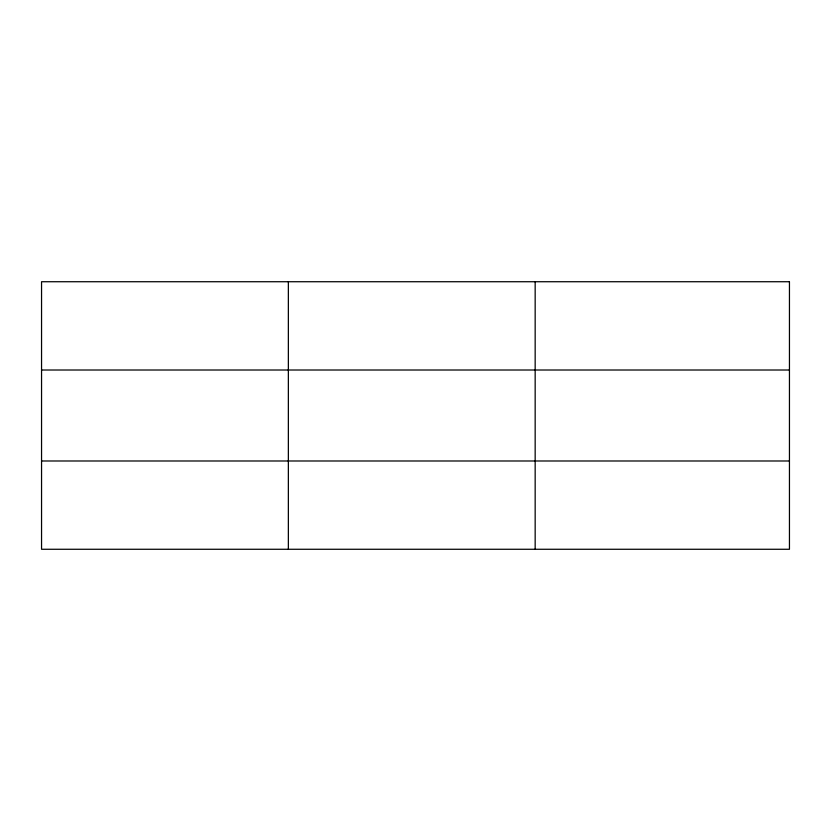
<?xml version="1.0" encoding="UTF-8"?>
<svg xmlns="http://www.w3.org/2000/svg" width="831" height="831" viewBox="0 0 831 831"><rect width="100%" height="100%" fill="white"/><g stroke="black" fill="none" stroke-linecap="round" stroke-linejoin="round"><path stroke-width="1.25" d="M288.357 549.27L288.357 281.73M535.164 549.27L535.164 281.73M41.55 370.013L789.45 370.013M41.55 460.987L789.45 460.987M789.45 281.73L789.45 549.27L41.55 549.27L41.55 281.73L789.45 281.73"/></g></svg>
